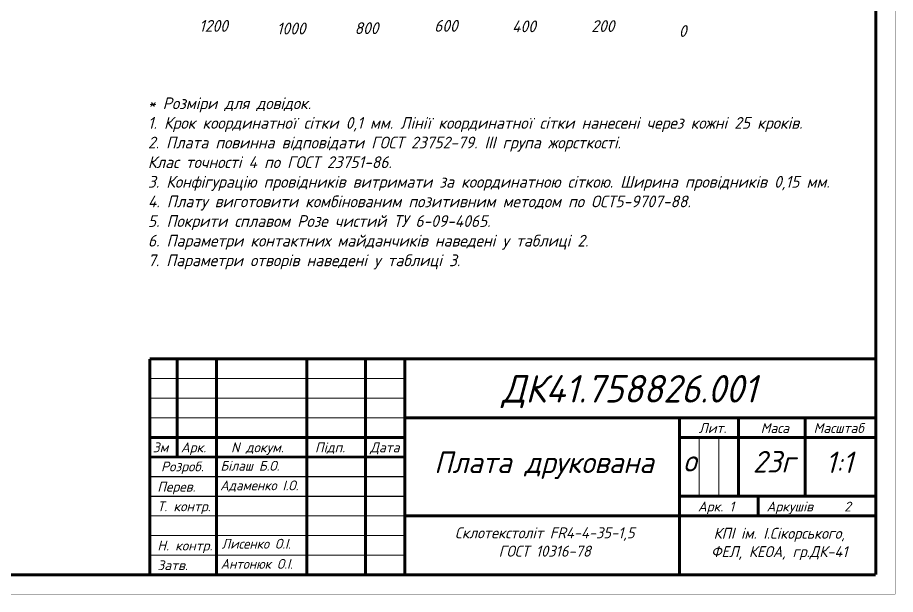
# Paper-space layout 'Лист1' of a CAD drawing. Header units: millimetres. Extents: x 0 to 420, y 0 to 297.
# Drawn here: x 196.4 to 420.1, y 0 to 147 of the extents above; entities that cross this region are included whole.
import ezdxf

# ---------------------------------------------------------------- set-up
doc = ezdxf.new("R2010")
doc.units = ezdxf.units.MM
doc.layers.add('Sheet', color=255, linetype='Continuous')
doc.styles.add('Gost', font='gost_type_0.ttf')
doc.styles.get("Standard").update_dxf_attribs({"font": 'arial.ttf'})

psp = doc.layouts.new('Лист1')

# ---------------------------------------------------------------- linework, layer by layer
at = {"layer": 'Sheet'}
for points, const_width in [([(0.05, 297.007), (420.007, 297.007), (420.007, 0.05), (0.05, 0.05), (0.05, 297.007)], 0.0991), ([(415.05, 5.01), (415.05, 292.01)], 0.749), ([(415.05, 60.007), (230.05, 60.007)], 0.749), ([(230.05, 60.007), (230.05, 5.007)], 0.749), ([(237.05, 60.007), (237.05, 35.007)], 0.749), ([(247.05, 5.007), (247.05, 60.007)], 0.749), ([(270.05, 60.007), (270.05, 5.007)], 0.749), ([(285.05, 5.007), (285.05, 60.007)], 0.749), ([(295.05, 60.007), (295.05, 5.007)], 0.749), ([(295.05, 55.007), (230.05, 55.007)], 0.3), ([(230.05, 50.007), (295.05, 50.007)], 0.3), ([(295.05, 45.007), (230.05, 45.007)], 0.3), ([(295.05, 45.007), (415.05, 45.007)], 0.749), ([(365.05, 45.007), (365.05, 5.007)], 0.749), ([(380.05, 25.007), (380.05, 45.007)], 0.749), ([(397.05, 45.007), (397.05, 25.007)], 0.749), ([(295.05, 40.007), (230.05, 40.007)], 0.749), ([(415.05, 40.007), (365.05, 40.007)], 0.749), ([(370.05, 25.007), (370.05, 40.007)], 0.3), ([(375.05, 40.007), (375.05, 25.007)], 0.3), ([(230.05, 35.007), (295.05, 35.007)], 0.749), ([(230.05, 30.007), (295.05, 30.007)], 0.3), ([(295.05, 25.007), (230.05, 25.007)], 0.3), ([(365.05, 25.007), (415.05, 25.007)], 0.749), ([(385.05, 25.007), (385.05, 20.007)], 0.749), ([(230.05, 20.007), (295.05, 20.007)], 0.3), ([(415.05, 20.007), (295.05, 20.007)], 0.749), ([(295.05, 15.007), (230.05, 15.007)], 0.3), ([(230.05, 10.007), (295.05, 10.007)], 0.3), ([(415.05, 5.007), (20.05, 5.007)], 0.749)]:
    psp.add_lwpolyline(points, dxfattribs=dict(at, const_width=const_width))

# ---------------------------------------------------------------- texts
at = {"attachment_point": 1, "style": 'Gost'}
for s, width, gutter_width, heights, insert, char_height in [('{\\fGOST type B|b0|i1|c204|p34;1200}', 15.88495, 17.5, [0], (242.644, 146.348), 3), ('{\\fGOST type B|b0|i1|c204|p34;1000}', 15.88495, 17.5, [0], (262.426, 145.678), 3), ('{\\fGOST type B|b0|i1|c204|p34;800}', 15.88495, 17.5, [0], (282.239, 145.76), 3), ('{\\fGOST type B|b0|i1|c204|p34;600}', 15.88495, 17.5, [0], (302.521, 146.355), 3), ('{\\fGOST type B|b0|i1|c204|p34;400}', 15.88495, 17.5, [0], (322.372, 146.224), 3), ('{\\fGOST type B|b0|i1|c204|p34;200}', 15.88495, 17.5, [0], (342.569, 146.296), 3), ('{\\fGOST type B|b0|i1|c204|p34;0}', 5.5, 17.5, [0], (364.868, 145.034), 3), ('\\pxqc;{\\fGOST type B|b0|i1|c204|p34;ДК41.758826.001}', 120, 25, [19.892], (292.228, 55.888), 7), ('\\pxqc;{\\fGOST type B|b0|i1|c204|p34;\\PПлата друкована}', 70.00008, 25, [0], (295.469, 45.582), 5.5), ('\\pxqc;{\\fGOST type B|b0|i1|c204|p34;23г}', 12.60538, 25, [0], (382.751, 36.556), 5.5), ('{\\fGOST type B|b0|i1|c204|p34; 1:1}', 17.43543, 25, [0], (398.926, 36.416), 5.5), ('{\\fGOST type B|b0|i1|c204|p34;Білаш Б.О.}', 23.45413, 25, [3.305], (248.059, 34.029), 2.5), ('{\\fGOST type B|b0|i1|c204|p34;о}', 17.43543, 25, [0], (365.967, 36.794), 5.5), ('{\\fGOST type B|b0|i1|c204|p34;Адаменко І.О.}', 22.21876, 25, [0], (247.984, 29.029), 2.5), ('\\pxqc;{\\fGOST type B|b0|i1|c204|p34;Склотекстоліт FR4-4-35-1,5 ГОСТ 10316-78}', 49.65167, 25, [9.746], (305.871, 17.095), 2.8), ('\\pxqc;{\\fGOST type B|b0|i1|c204|p34;КПІ ім. І.Сікорського, \\PФЕЛ, КЕОА, гр.ДК-41}', 49.65167, 25, [9.746], (365.631, 16.972), 2.8), ('{\\fGOST type B|b0|i1|c204|p34;Лисенко О.І.}', 21.26755, 25, [0], (248.372, 14.166), 2.5), ('{\\fGOST type B|b0|i1|c204|p34;Антонюк О.І.}', 21.30517, 25, [0], (248.118, 9.029), 2.5)]:
    psp.add_mtext_dynamic_manual_height_columns(s, width=width, gutter_width=gutter_width, heights=heights, dxfattribs=dict(at, insert=insert, char_height=char_height))
at = {"lineweight": 40, "insert": (229.577, 126.627), "char_height": 3, "attachment_point": 1, "style": 'Gost'}
psp.add_mtext_dynamic_manual_height_columns('{\\fGOST type B|b0|i1|c204|p34;* Розміри для довідок.\\P1. Крок координатної сітки 0,1 мм. Лінії координатної сітки нанесені через кожні 25 кроків.\\P2. Плата повинна відповідати ГОСТ 23752-79. III група жорсткості.\\PКлас точності 4 по ГОСТ 23751-86. \\P3. Конфігурацію провідників витримати за координатною сіткою. Ширина провідників 0,15 мм.\\P4. Плату виготовити комбінованим позитивним методом по ОСТ5-9707-88.\\P5. Покрити сплавом Розе чистий ТУ 6-09-4065.\\P6. Параметри контактних майданчиків наведені у таблиці 2.\\P7. Параметри отворів наведені у таблиці 3.}', width=177.75188, gutter_width=12.5, heights=[0], dxfattribs=at)
at = {"color": 0, "char_height": 2.5, "attachment_point": 1}
for s, width, insert in [('\\pxqc;{\\fISOCPEUR|b0|i1|c204|p34;Лит.}', 12.5146, (367.205, 43.637)), ('\\pxqc;{\\fISOCPEUR|b0|i1|c204|p34;Маса}', 14.27777, (382.205, 43.637)), ('{\\fISOCPEUR|b0|i1|c204|p34;Масштаб}', 18.00001, (399.205, 43.637)), ('{\\fISOCPEUR|b0|i1|c204|p34;Зм  Арк. \\fISOCPEUR|b0|i1|c0|p34;   N \\fISOCPEUR|b0|i1|c204|p34;докум\\fISOCPEUR|b0|i1|c0|p34;.\\fISOCPEUR|b0|i1|c204|p34; \\fISOCPEUR|b0|i1|c0|p34;    \\fISOCPEUR|b0|i1|c204|p34;Підп. \\fISOCPEUR|b0|i1|c0|p34; \\fISOCPEUR|b0|i1|c204|p34;  Дата}', 64.24897, (230.815, 38.713)), ('{\\fISOCPEUR|b0|i1|c0|p34; \\fISOCPEUR|b0|i1|c204|p34;Розроб.  }', 64.99995, (231.326, 33.847)), ('{\\fISOCPEUR|b0|i1|c0|p34; \\fISOCPEUR|b0|i1|c204|p34;Перев.^I     }', 64.99995, (230.384, 28.69)), ('{\\fISOCPEUR|b0|i1|c204|p34; Т. контр\\fISOCPEUR|b0|i1|c0|p34;.}', 64.99995, (230.384, 23.69)), ('\\pxqc;{\\fISOCPEUR|b0|i1|c204|p34;Арк. 1}', 14.27777, (367.205, 23.637)), ('{\\fISOCPEUR|b0|i1|c204|p34;Аркушів     2}', 27.01175, (387.205, 23.637)), ('{\\fISOCPEUR|b0|i1|c0|p34; \\fISOCPEUR|b0|i1|c204|p34;Н. контр.}', 64.99995, (230.384, 13.69)), ('{\\fISOCPEUR|b0|i1|c204|p34; Затв.      }', 64.99995, (230.384, 8.69))]:
    psp.add_mtext_dynamic_manual_height_columns(s, width=width, gutter_width=12.5, heights=[0], dxfattribs=dict(at, insert=insert))

doc.saveas('drawing.dxf')
